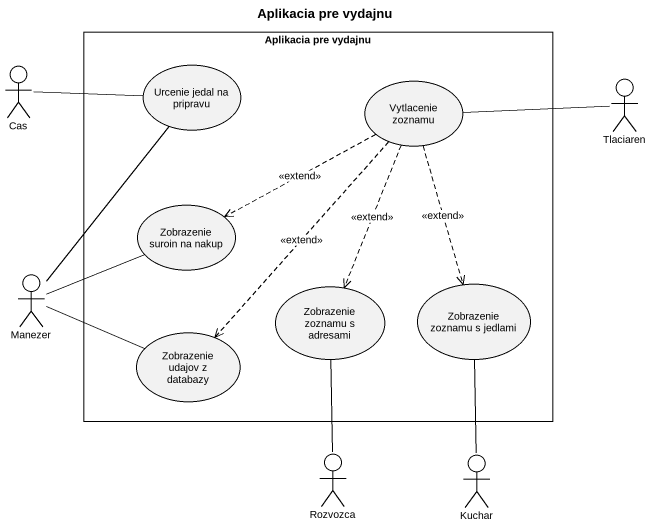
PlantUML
@startuml
title Aplikacia pre vydajnu
actor Cas
rectangle "Aplikacia pre vydajnu" as Aplikacia_pre_vydajnu {
  usecase "Urcenie jedal na pripravu" as Urcenie_jedal_na_pripravu
  usecase "Vytlacenie zoznamu" as Vytlacenie_zoznamu
  usecase "Zobrazenie suroin na nakup" as Zobrazenie_suroin_na_nakup
  usecase "Zobrazenie zoznamu s adresami" as Zobrazenie_zoznamu_s
  usecase "Zobrazenie zoznamu s jedlami" as Zobrazenie_zoznamu_s_jedlami
  usecase "Zobrazenie udajov z databazy" as Zobrazenie_udajov_z_databazy
}
actor Tlaciaren
actor Manezer
actor Rozvozca
actor Kuchar
Cas -right- Urcenie_jedal_na_pripravu
Vytlacenie_zoznamu .left.> Zobrazenie_suroin_na_nakup : <<extend>>
Vytlacenie_zoznamu ..> Zobrazenie_zoznamu_s : <<extend>>
Vytlacenie_zoznamu ..> Zobrazenie_zoznamu_s_jedlami : <<extend>>
Vytlacenie_zoznamu ..> Zobrazenie_udajov_z_databazy : <<extend>>
Tlaciaren -left- Vytlacenie_zoznamu
Manezer -up- Urcenie_jedal_na_pripravu
Manezer -right- Zobrazenie_suroin_na_nakup
Manezer -right- Zobrazenie_udajov_z_databazy
Rozvozca -up- Zobrazenie_zoznamu_s
Kuchar -up- Zobrazenie_zoznamu_s_jedlami
@enduml
